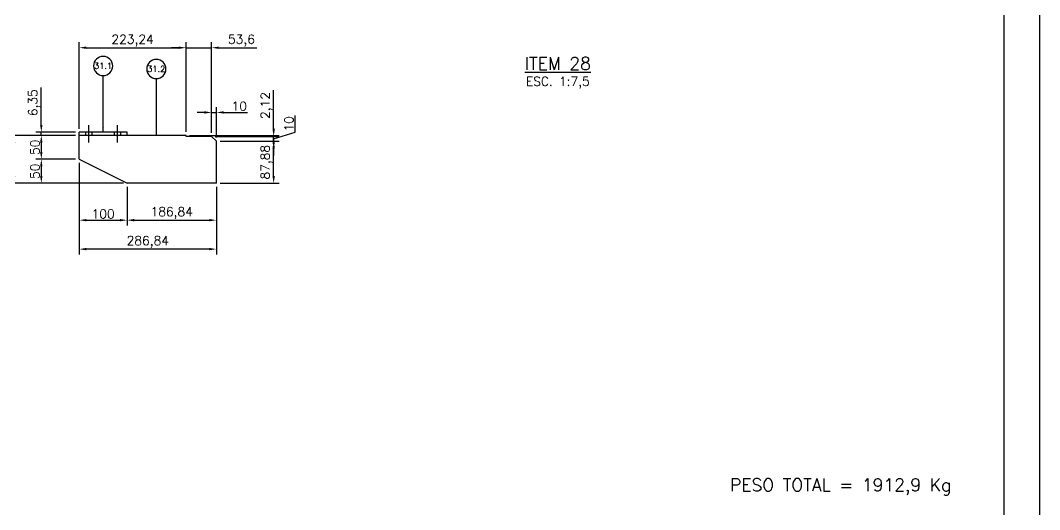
# Model space of a CAD drawing. Header units: metres. Extents: x 0 to 6307, y 0 to 4455.
# Drawn here: x 4177 to 6307, y 2231 to 3253 of the extents above; entities that cross this region are included whole.
import ezdxf
from ezdxf.enums import TextEntityAlignment as Align

# ---------------------------------------------------------------- set-up
doc = ezdxf.new("R2010")
doc.units = ezdxf.units.M
doc.header["$LTSCALE"] = 7.5
doc.linetypes.add('CENTER2', pattern=[28.575, 19.05, -3.175, 3.175, -3.175])
doc.linetypes.add('HIDDEN2', pattern=[4.7625, 3.175, -1.5875])
for name, color, linetype in [('FRL6', 6, 'Continuous'), ('FRL7', 7, 'Continuous'), ('FRR120', 5, 'Continuous'), ('FRR140', 5, 'Continuous'), ('FRR175', 1, 'Continuous'), ('FRR80', 3, 'Continuous'), ('GSB', 7, 'Continuous'), ('SC1', 7, 'CENTER2'), ('SDM', 7, 'Continuous'), ('SL4', 4, 'Continuous'), ('ST1', 7, 'HIDDEN2')]:
    doc.layers.add(name, color=color, linetype=linetype)
doc.styles.add('R100', font='simplex.shx', dxfattribs={"height": 2.5})
doc.styles.add('R120', font='simplex.shx', dxfattribs={"height": 3})
doc.styles.add('R140', font='simplex.shx', dxfattribs={"height": 3.5})
doc.styles.add('R80', font='simplex.shx', dxfattribs={"height": 2})
doc.styles.add('ROMANS', font='ROMANS.SHX')
doc.dimstyles.new('5___1-5', dxfattribs={"dimscale": 5, "dimtxt": 2.5, "dimasz": 2, "dimexe": 1.5, "dimexo": 1, "dimgap": 0.5, "dimtad": 1, "dimzin": 12, "dimtxsty": 'ROMANS', "dimcen": 0, "dimclrd": 256, "dimclre": 256, "dimclrt": 3, "dimaunit": 1, "dimazin": 3, "dimtfac": 1, "dimtmove": 0, "dimatfit": 0, "dimfxl": 1, "dimlwd": -1, "dimlwe": -1, "dimarcsym": 0})
doc.dimstyles.new('7.5___1-7.5', dxfattribs={"dimscale": 7.5, "dimtxt": 2.5, "dimasz": 2, "dimexe": 1.5, "dimexo": 1, "dimgap": 0.5, "dimtad": 1, "dimzin": 12, "dimtxsty": 'ROMANS', "dimcen": 0, "dimclrd": 256, "dimclre": 256, "dimclrt": 3, "dimaunit": 1, "dimazin": 3, "dimtfac": 1, "dimtmove": 0, "dimatfit": 0, "dimfxl": 1, "dimlwd": -1, "dimlwe": -1, "dimarcsym": 0})

# ---------------------------------------------------------------- blocks, each defined once
blk = doc.blocks.new('A1')
at = {"layer": 'FRL6', "linetype": 'Continuous'}
blk.add_line((831, 584), (831, 10), dxfattribs=at)
at = {"layer": 'FRL7', "linetype": 'Continuous'}
blk.add_line((841, 594), (841, 0), dxfattribs=at)
at = {"layer": 'FRR120', "style": 'R120'}
for tag, p in [('FASE_DO_PROJETO', (659, 46.29)), ('ÁREA_E/OU_SUBÁREA', (659, 40.79)), ('TÍTULO_DO_DESENHO', (659, 35.29)), ('SUBTÍTULO_1_DO_DESENHO', (659, 29.79)), ('SUBTÍTULO_2_DO_DESENHO', (659, 24.29))]:
    blk.add_attdef(tag, p, '', height=3, dxfattribs=at)
at = {"layer": 'FRR140', "style": 'R140', "width": 0.91}
for tag, p in [('NÚMERO_DA_CONTRATADA', (687.72, 12.6)), ('NUMERO_VALE', (752.89, 12.6))]:
    blk.add_attdef(tag, p, '', height=3.5, dxfattribs=at)
for tag, p in [('ESCALA', (671, 14.35)), ('REVISÃO', (823.5, 14.68))]:
    blk.add_attdef(tag, text='', height=3.5, dxfattribs=at).set_placement(p, align=Align.MIDDLE)
at = {"layer": 'FRR175', "style": 'R120'}
for tag, p in [('CLASSIFICAÇÃO', (811.83, 67.73)), ('PROJETO', (716.31, 53.59)), ('N_PROJ_SE', (793.5, 53.59)), ('N_CONTRATO', (796.97, 47.3))]:
    blk.add_attdef(tag, text='', height=3, dxfattribs=at).set_placement(p, align=Align.MIDDLE_CENTER)
at = {"layer": 'FRR80', "style": 'R80'}
for tag, p in [('8A_REV', (476, 77.07)), ('EMIS.', (486, 77.07)), ('PROJ.', (585, 77.07)), ('DES.', (597, 77.07)), ('VER.', (609, 77.07)), ('APR.', (621, 77.07)), ('AUT.', (633.01, 77.07)), ('7A_REV', (476, 71.37)), ('EMIS.', (486, 71.37)), ('PROJ.', (585, 71.37)), ('DES.', (597, 71.37)), ('VER.', (609, 71.37)), ('APR.', (621, 71.37)), ('AUT.', (633.01, 71.37)), ('6A_REV', (476, 65.67)), ('EMIS.', (486, 65.67)), ('PROJ.', (585, 65.67)), ('DES.', (597, 65.67)), ('VER.', (609, 65.67)), ('APR.', (621, 65.67)), ('AUT.', (633.01, 65.67)), ('5A_REV', (476, 59.97)), ('EMIS.', (486, 59.97)), ('PROJ.', (585, 59.97)), ('DES.', (597, 59.97)), ('VER.', (609, 59.97)), ('APR.', (621, 59.97)), ('AUT.', (633.01, 59.97)), ('4A_REV', (476, 54.27)), ('EMIS.', (486, 54.27)), ('PROJ.', (585, 54.27)), ('DES.', (597, 54.27)), ('VER.', (609, 54.27)), ('APR.', (621, 54.27)), ('AUT.', (633.01, 54.27)), ('3A_REV', (476, 48.57)), ('EMIS.', (486, 48.57)), ('PROJ.', (585, 48.57)), ('DES.', (597, 48.57)), ('VER.', (609, 48.57)), ('APR.', (621, 48.57)), ('AUT.', (633.01, 48.57)), ('2A_REV', (476, 42.87)), ('EMIS.', (486, 42.87)), ('PROJ.', (585, 42.87)), ('DES.', (597, 42.87)), ('VER.', (609, 42.87)), ('APR.', (621, 42.87)), ('AUT.', (633.01, 42.87)), ('1a_REV', (476, 37.17)), ('EMIS.', (486, 37.17)), ('PROJ.', (585, 37.17)), ('DES.', (597, 37.17)), ('VER.', (609, 37.17)), ('APR.', (621, 37.17)), ('AUT.', (633.01, 37.17))]:
    blk.add_attdef(tag, text='', height=2, dxfattribs=at).set_placement(p, align=Align.MIDDLE)
for p in [(492.61, 76.08), (492.61, 70.38), (492.61, 64.68), (492.61, 58.98), (492.61, 53.28), (492.61, 47.58), (492.61, 41.88), (492.61, 36.18)]:
    blk.add_attdef('DESCRIÇÃO_DA_REVISÃO', p, '', height=2, dxfattribs=at)
at = {"layer": 'FRR80', "style": 'R80', "width": 0.85}
for p in [(648, 77.07), (648, 71.37), (648, 65.67), (648, 59.97), (648, 54.27), (648, 48.57), (648, 42.87), (648, 37.17)]:
    blk.add_attdef('DATA', text='', height=2, dxfattribs=at).set_placement(p, align=Align.MIDDLE)
blk = doc.blocks.new('*D204')
at = {"layer": 'Defpoints', "color": 0, "transparency": 16777216}
for p in [(4221.2, 3019), (4300.4, 3019), (4300.4, 3012.6)]:
    blk.add_point(p, dxfattribs=at)
at = {"layer": 'SDM', "transparency": 16777216}
for p, q in [((4221.2, 3034), (4221.2, 3112.7)), ((4292.9, 3019), (4210, 3019)), ((4292.9, 3012.6), (4210, 3012.6)), ((4221.2, 3012.6), (4221.2, 3019)), ((4221.2, 2997.6), (4221.2, 2982.6))]:
    blk.add_line(p, q, dxfattribs=at)
for points in [[(4218.7, 3034), (4223.7, 3034), (4221.2, 3019)], [(4218.7, 2997.6), (4223.7, 2997.6), (4221.2, 3012.6)]]:
    blk.add_solid(points, dxfattribs=at)
at = {"layer": 'SDM', "color": 3, "transparency": 16777216, "insert": (4206.3, 3080.8), "char_height": 18.75, "attachment_point": 5, "rotation": 90, "style": 'ROMANS'}
blk.add_mtext('6,35', dxfattribs=at)
blk = doc.blocks.new('*D205')
at = {"layer": 'Defpoints', "color": 0, "transparency": 16777216}
for p in [(4300.4, 3012.6), (4221.2, 2962.6), (4300.4, 2962.6)]:
    blk.add_point(p, dxfattribs=at)
at = {"layer": 'SDM', "transparency": 16777216}
for p, q in [((4292.9, 3012.6), (4210, 3012.6)), ((4221.2, 2997.6), (4221.2, 2977.6)), ((4292.9, 2962.6), (4210, 2962.6))]:
    blk.add_line(p, q, dxfattribs=at)
for points in [[(4218.7, 2997.6), (4223.7, 2997.6), (4221.2, 3012.6)], [(4218.7, 2977.6), (4223.7, 2977.6), (4221.2, 2962.6)]]:
    blk.add_solid(points, dxfattribs=at)
at = {"layer": 'SDM', "color": 3, "transparency": 16777216, "insert": (4208.1, 2987.6), "char_height": 18.75, "attachment_point": 5, "rotation": 90, "style": 'ROMANS'}
blk.add_mtext('50', dxfattribs=at)
blk = doc.blocks.new('*D206')
at = {"layer": 'Defpoints', "color": 0, "transparency": 16777216}
for p in [(4300.4, 2962.6), (4221.2, 2912.6), (4400.4, 2912.6)]:
    blk.add_point(p, dxfattribs=at)
at = {"layer": 'SDM', "transparency": 16777216}
for p, q in [((4292.9, 2962.6), (4210, 2962.6)), ((4221.2, 2947.6), (4221.2, 2927.6)), ((4392.9, 2912.6), (4210, 2912.6))]:
    blk.add_line(p, q, dxfattribs=at)
for points in [[(4218.7, 2947.6), (4223.7, 2947.6), (4221.2, 2962.6)], [(4218.7, 2927.6), (4223.7, 2927.6), (4221.2, 2912.6)]]:
    blk.add_solid(points, dxfattribs=at)
at = {"layer": 'SDM', "color": 3, "transparency": 16777216, "insert": (4208.1, 2937.6), "char_height": 18.75, "attachment_point": 5, "rotation": 90, "style": 'ROMANS'}
blk.add_mtext('50', dxfattribs=at)
blk = doc.blocks.new('*D207')
at = {"layer": 'Defpoints', "color": 0, "transparency": 16777216}
for p in [(4300.4, 2962.6), (4400.4, 2912.6), (4400.4, 2835.4)]:
    blk.add_point(p, dxfattribs=at)
at = {"layer": 'SDM', "transparency": 16777216}
for p, q in [((4300.4, 2955.1), (4300.4, 2824.1)), ((4400.4, 2905.1), (4400.4, 2824.1)), ((4315.4, 2835.4), (4385.4, 2835.4))]:
    blk.add_line(p, q, dxfattribs=at)
for points in [[(4315.4, 2837.9), (4315.4, 2832.9), (4300.4, 2835.4)], [(4385.4, 2837.9), (4385.4, 2832.9), (4400.4, 2835.4)]]:
    blk.add_solid(points, dxfattribs=at)
at = {"layer": 'SDM', "color": 3, "transparency": 16777216, "insert": (4350.4, 2848.5), "char_height": 18.75, "attachment_point": 5, "style": 'ROMANS'}
blk.add_mtext('100', dxfattribs=at)
blk = doc.blocks.new('*D208')
at = {"layer": 'Defpoints', "color": 0, "transparency": 16777216}
for p in [(4400.4, 2912.6), (4587.2, 2912.6), (4587.2, 2835.4)]:
    blk.add_point(p, dxfattribs=at)
at = {"layer": 'SDM', "transparency": 16777216}
for p, q in [((4400.4, 2905.1), (4400.4, 2824.1)), ((4587.2, 2905.1), (4587.2, 2824.1)), ((4415.4, 2835.4), (4572.2, 2835.4))]:
    blk.add_line(p, q, dxfattribs=at)
for points in [[(4415.4, 2837.9), (4415.4, 2832.9), (4400.4, 2835.4)], [(4572.2, 2837.9), (4572.2, 2832.9), (4587.2, 2835.4)]]:
    blk.add_solid(points, dxfattribs=at)
at = {"layer": 'SDM', "color": 3, "transparency": 16777216, "insert": (4493.8, 2850.3), "char_height": 18.75, "attachment_point": 5, "style": 'ROMANS'}
blk.add_mtext('186,84', dxfattribs=at)
blk = doc.blocks.new('*D209')
at = {"layer": 'Defpoints', "color": 0, "transparency": 16777216}
for p in [(4300.4, 2962.6), (4587.2, 2912.6), (4300.4, 2774.9)]:
    blk.add_point(p, dxfattribs=at)
at = {"layer": 'SDM', "transparency": 16777216}
for p, q in [((4300.4, 2955.1), (4300.4, 2763.6)), ((4587.2, 2905.1), (4587.2, 2763.6)), ((4572.2, 2774.9), (4315.4, 2774.9))]:
    blk.add_line(p, q, dxfattribs=at)
for points in [[(4315.4, 2777.4), (4315.4, 2772.4), (4300.4, 2774.9)], [(4572.2, 2777.4), (4572.2, 2772.4), (4587.2, 2774.9)]]:
    blk.add_solid(points, dxfattribs=at)
at = {"layer": 'SDM', "color": 3, "transparency": 16777216, "insert": (4443.8, 2789.8), "char_height": 18.75, "attachment_point": 5, "style": 'ROMANS'}
blk.add_mtext('286,84', dxfattribs=at)
blk = doc.blocks.new('*D210')
at = {"layer": 'Defpoints', "color": 0, "transparency": 16777216}
for p in [(4300.4, 3012.6), (4164.3, 2912.6), (4400.4, 2912.6)]:
    blk.add_point(p, dxfattribs=at)
at = {"layer": 'SDM', "transparency": 16777216}
for p, q in [((4292.9, 3012.6), (4153.1, 3012.6)), ((4164.3, 2997.6), (4164.3, 2927.6)), ((4392.9, 2912.6), (4153.1, 2912.6))]:
    blk.add_line(p, q, dxfattribs=at)
for points in [[(4161.8, 2997.6), (4166.8, 2997.6), (4164.3, 3012.6)], [(4161.8, 2927.6), (4166.8, 2927.6), (4164.3, 2912.6)]]:
    blk.add_solid(points, dxfattribs=at)
at = {"layer": 'SDM', "color": 3, "transparency": 16777216, "insert": (4151.2, 2962.6), "char_height": 18.75, "attachment_point": 5, "rotation": 90, "style": 'ROMANS'}
blk.add_mtext('100', dxfattribs=at)
blk = doc.blocks.new('ITEM')
at = {"layer": 'GSB'}
blk.add_circle((0, 0), 4, dxfattribs=at)
blk = doc.blocks.new('*D211')
at = {"layer": 'Defpoints', "color": 0, "transparency": 16777216}
for p in [(4523.6, 3195.7), (4300.4, 3019), (4523.6, 3012.6)]:
    blk.add_point(p, dxfattribs=at)
at = {"layer": 'SDM', "transparency": 16777216}
for p, q in [((4300.4, 3026.5), (4300.4, 3207)), ((4315.4, 3195.7), (4508.6, 3195.7)), ((4523.6, 3020.1), (4523.6, 3207))]:
    blk.add_line(p, q, dxfattribs=at)
for points in [[(4315.4, 3198.2), (4315.4, 3193.2), (4300.4, 3195.7)], [(4508.6, 3198.2), (4508.6, 3193.2), (4523.6, 3195.7)]]:
    blk.add_solid(points, dxfattribs=at)
at = {"layer": 'SDM', "color": 3, "transparency": 16777216, "insert": (4412, 3210.6), "char_height": 18.75, "attachment_point": 5, "style": 'ROMANS'}
blk.add_mtext('223,24', dxfattribs=at)
blk = doc.blocks.new('*D212')
at = {"layer": 'Defpoints', "color": 0, "transparency": 16777216}
for p in [(4577.2, 3195.7), (4523.6, 3012.6), (4577.2, 3010.5)]:
    blk.add_point(p, dxfattribs=at)
at = {"layer": 'SDM', "transparency": 16777216}
for p, q in [((4508.6, 3195.7), (4493.6, 3195.7)), ((4523.6, 3020.1), (4523.6, 3207)), ((4523.6, 3195.7), (4577.2, 3195.7)), ((4577.2, 3018), (4577.2, 3207)), ((4592.2, 3195.7), (4671.9, 3195.7))]:
    blk.add_line(p, q, dxfattribs=at)
for points in [[(4508.6, 3198.2), (4508.6, 3193.2), (4523.6, 3195.7)], [(4592.2, 3198.2), (4592.2, 3193.2), (4577.2, 3195.7)]]:
    blk.add_solid(points, dxfattribs=at)
at = {"layer": 'SDM', "color": 3, "transparency": 16777216, "insert": (4639.5, 3210.6), "char_height": 18.75, "attachment_point": 5, "style": 'ROMANS'}
blk.add_mtext('53,6', dxfattribs=at)
blk = doc.blocks.new('*D213')
at = {"layer": 'Defpoints', "color": 0, "transparency": 16777216}
for p in [(4587.2, 3060.5), (4577.2, 3010.5), (4587.2, 3000.5)]:
    blk.add_point(p, dxfattribs=at)
at = {"layer": 'SDM', "transparency": 16777216}
for p, q in [((4577.2, 3018), (4577.2, 3071.7)), ((4587.2, 3008), (4587.2, 3071.7)), ((4562.2, 3060.5), (4547.2, 3060.5)), ((4577.2, 3060.5), (4587.2, 3060.5)), ((4602.2, 3060.5), (4652.4, 3060.5))]:
    blk.add_line(p, q, dxfattribs=at)
for points in [[(4562.2, 3063), (4562.2, 3058), (4577.2, 3060.5)], [(4602.2, 3063), (4602.2, 3058), (4587.2, 3060.5)]]:
    blk.add_solid(points, dxfattribs=at)
at = {"layer": 'SDM', "color": 3, "transparency": 16777216, "insert": (4634.8, 3073.6), "char_height": 18.75, "attachment_point": 5, "style": 'ROMANS'}
blk.add_mtext('10', dxfattribs=at)
blk = doc.blocks.new('*D214')
at = {"layer": 'Defpoints', "color": 0, "transparency": 16777216}
for p in [(4523.6, 3012.6), (4577.2, 3010.5), (4706.8, 3012.6)]:
    blk.add_point(p, dxfattribs=at)
at = {"layer": 'SDM', "transparency": 16777216}
for p, q in [((4706.8, 3027.6), (4706.8, 3107.2)), ((4531.1, 3012.6), (4718, 3012.6)), ((4584.7, 3010.5), (4718, 3010.5)), ((4706.8, 3010.5), (4706.8, 3012.6)), ((4706.8, 2995.5), (4706.8, 2980.5))]:
    blk.add_line(p, q, dxfattribs=at)
for points in [[(4704.3, 3027.6), (4709.3, 3027.6), (4706.8, 3012.6)], [(4704.3, 2995.5), (4709.3, 2995.5), (4706.8, 3010.5)]]:
    blk.add_solid(points, dxfattribs=at)
at = {"layer": 'SDM', "color": 3, "transparency": 16777216, "insert": (4691.9, 3074.9), "char_height": 18.75, "attachment_point": 5, "rotation": 90, "style": 'ROMANS'}
blk.add_mtext('2,12', dxfattribs=at)
blk = doc.blocks.new('*D215')
at = {"layer": 'Defpoints', "color": 0, "transparency": 16777216}
for p in [(4587.2, 3000.5), (4706.8, 3000.5), (4587.2, 2912.6)]:
    blk.add_point(p, dxfattribs=at)
at = {"layer": 'SDM', "transparency": 16777216}
for p, q in [((4594.7, 3000.5), (4718, 3000.5)), ((4706.8, 2927.6), (4706.8, 2985.5)), ((4594.7, 2912.6), (4718, 2912.6))]:
    blk.add_line(p, q, dxfattribs=at)
for points in [[(4704.3, 2985.5), (4709.3, 2985.5), (4706.8, 3000.5)], [(4704.3, 2927.6), (4709.3, 2927.6), (4706.8, 2912.6)]]:
    blk.add_solid(points, dxfattribs=at)
at = {"layer": 'SDM', "color": 3, "transparency": 16777216, "insert": (4691.9, 2956.5), "char_height": 18.75, "attachment_point": 5, "rotation": 90, "style": 'ROMANS'}
blk.add_mtext('87,88', dxfattribs=at)
blk = doc.blocks.new('*D216')
at = {"layer": 'Defpoints', "color": 0, "transparency": 16777216}
for p in [(4577.2, 3010.5), (4706.8, 3010.5), (4587.2, 3000.5)]:
    blk.add_point(p, dxfattribs=at)
at = {"layer": 'SDM', "transparency": 16777216}
for p, q in [((4751.8, 3019), (4751.8, 3054.2)), ((4706.8, 3025.5), (4706.8, 3040.5)), ((4584.7, 3010.5), (4718, 3010.5)), ((4706.8, 3005.5), (4751.8, 3019)), ((4706.8, 3000.5), (4706.8, 3010.5)), ((4706.8, 3000.5), (4706.8, 3010.5)), ((4594.7, 3000.5), (4718, 3000.5)), ((4706.8, 2985.5), (4706.8, 2970.5))]:
    blk.add_line(p, q, dxfattribs=at)
for points in [[(4704.3, 3025.5), (4709.3, 3025.5), (4706.8, 3010.5)], [(4704.3, 2985.5), (4709.3, 2985.5), (4706.8, 3000.5)]]:
    blk.add_solid(points, dxfattribs=at)
at = {"layer": 'SDM', "color": 3, "transparency": 16777216, "insert": (4738.7, 3036.6), "char_height": 18.75, "attachment_point": 5, "rotation": 90, "style": 'ROMANS'}
blk.add_mtext('10', dxfattribs=at)
blk = doc.blocks.new('CORTE')
at = {"layer": 'GSB', "color": 4, "style": 'R140'}
blk.add_attdef('%%UCORTE', text='', height=3.5, dxfattribs=at).set_placement((-0.25, 2.38), align=Align.MIDDLE_CENTER)
at = {"layer": 'GSB', "color": 3, "style": 'R100'}
blk.add_attdef('ESC.', text='', height=2.5, dxfattribs=at).set_placement((-0.25, -2.62), align=Align.MIDDLE_CENTER)

msp = doc.modelspace()

# ---------------------------------------------------------------- linework, layer by layer
at = {"layer": 'SC1'}
for p, q in [((4320.385, 2997.603), (4320.385, 3033.953)), ((4380.385, 2997.603), (4380.385, 3033.953))]:
    msp.add_line(p, q, dxfattribs=at)
at = {"layer": 'SL4'}
for p, q in [((4400.385, 3018.953), (4300.385, 3018.953)), ((4300.385, 3012.603), (4300.385, 3018.953)), ((4300.385, 2962.603), (4300.385, 3012.603)), ((4400.385, 3012.603), (4300.385, 3012.603)), ((4400.385, 3012.603), (4400.385, 3018.953)), ((4523.625, 3012.603), (4400.385, 3012.603)), ((4523.625, 3010.483), (4523.625, 3012.603)), ((4577.225, 3010.483), (4523.625, 3010.483)), ((4587.225, 3000.483), (4577.225, 3010.483)), ((4587.225, 2912.603), (4587.225, 3000.483)), ((4300.385, 2962.603), (4400.385, 2912.603)), ((4587.225, 2912.603), (4400.385, 2912.603))]:
    msp.add_line(p, q, dxfattribs=at)
at = {"layer": 'ST1'}
for p, q in [((4313.385, 3018.953), (4313.385, 3012.603)), ((4327.385, 3012.603), (4327.385, 3018.953)), ((4373.385, 3018.953), (4373.385, 3012.603)), ((4387.385, 3012.603), (4387.385, 3018.953))]:
    msp.add_line(p, q, dxfattribs=at)

# ---------------------------------------------------------------- block references
at = {"xscale": 7.499999999999915, "yscale": 7.499999999999915, "zscale": 7.499999999999915}
msp.add_blockref('A1', (0, 0), dxfattribs=at)
at = {"layer": 'GSB'}
ref = msp.add_blockref('ITEM', (4350.385, 3157.581), dxfattribs=dict(at, xscale=-4.999999999999943, yscale=4.999999999999943, zscale=4.999999999999943, rotation=180))
ref.add_attrib('1', '31.1', dxfattribs={"color": 3, "height": 12.5, "style": 'R100'}).set_placement((4350.215, 3157.688), align=Align.MIDDLE_CENTER)
at = {"layer": 'GSB', "xscale": 7.499999999999915, "yscale": 7.499999999999915, "zscale": 7.499999999999915}
msp.add_blockref('CORTE', (5302.482, 3145.108), dxfattribs=at).add_auto_attribs({'%%UCORTE': '%%uITEM 28', 'ESC.': 'ESC. 1:7,5'})
at = {"layer": 'GSB'}
ref = msp.add_blockref('ITEM', (4461.626, 3151.231), dxfattribs=dict(at, xscale=-4.999999999999943, yscale=4.999999999999943, zscale=4.999999999999943, rotation=180))
ref.add_attrib('1', '31.2', dxfattribs={"color": 3, "height": 12.5, "style": 'R100'}).set_placement((4461.456, 3151.338), align=Align.MIDDLE_CENTER)

# ---------------------------------------------------------------- texts
at = {"layer": 'GSB', "color": 4, "style": 'R140'}
msp.add_text('PESO TOTAL = 1912,9 Kg', height=26.25, dxfattribs=at).set_placement((5891.669, 2282.24), align=Align.MIDDLE_CENTER)

# ---------------------------------------------------------------- dimensions: what is measured, and where the dimension line sits
at = {"layer": 'SDM'}
for base, p1, p2, picture, middle in [((4523.625, 3195.703), (4300.385, 3018.953), (4523.625, 3012.603), '*D211', (4412.005, 3210.614)), ((4577.225, 3195.703), (4523.625, 3012.603), (4577.225, 3010.483), '*D212', (4639.547, 3210.614)), ((4587.225, 3060.473), (4577.225, 3010.483), (4587.225, 3000.483), '*D213', (4634.814, 3073.598))]:
    dim = msp.add_linear_dim(base=base, p1=p1, p2=p2, dimstyle='7.5___1-7.5', dxfattribs=at)
    dim.commit()
    dim.dimension.update_dxf_attribs({"geometry": picture, "text_midpoint": middle})
for base, p1, p2, angle, picture, middle in [((4221.203, 3018.953), (4300.385, 3012.603), (4300.385, 3018.953), 90, '*D204', (4206.292, 3080.828)), ((4706.775, 3012.603), (4577.225, 3010.483), (4523.625, 3012.603), 90, '*D214', (4691.865, 3074.924)), ((4164.337, 2912.603), (4300.385, 3012.603), (4400.385, 2912.603), 90, '*D210', (4151.212, 2962.603)), ((4221.203, 2962.603), (4300.385, 3012.603), (4300.385, 2962.603), 90, '*D205', (4208.078, 2987.603)), ((4706.775, 3000.483), (4587.225, 2912.603), (4587.225, 3000.483), 90, '*D215', (4691.865, 2956.543)), ((4221.203, 2912.603), (4300.385, 2962.603), (4400.385, 2912.603), 90, '*D206', (4208.078, 2937.603)), ((4400.385, 2835.361), (4300.385, 2962.603), (4400.385, 2912.603), 180, '*D207', (4350.385, 2848.486)), ((4300.385, 2774.881), (4587.225, 2912.603), (4300.385, 2962.603), 180, '*D209', (4443.805, 2789.791)), ((4587.225, 2835.361), (4400.385, 2912.603), (4587.225, 2912.603), 180, '*D208', (4493.805, 2850.272))]:
    dim = msp.add_linear_dim(base=base, p1=p1, p2=p2, angle=angle, dimstyle='7.5___1-7.5', dxfattribs=at)
    dim.commit()
    dim.dimension.update_dxf_attribs({"geometry": picture, "text_midpoint": middle})
dim = msp.add_linear_dim(base=(4706.775, 3010.483), p1=(4587.225, 3000.483), p2=(4577.225, 3010.483), angle=90, dimstyle='7.5___1-7.5', override={"dimtmove": 1}, dxfattribs=at)
dim.commit()
dim.dimension.update_dxf_attribs({"geometry": '*D216', "text_midpoint": (4738.65, 3022.733)})

# ---------------------------------------------------------------- leaders
for points in [[(4350.385, 3018.953), (4350.385, 3137.581)], [(4461.626, 3012.603), (4461.626, 3131.231)]]:
    msp.add_leader(points, dimstyle='5___1-5', override={"dimgap": 0.5, "dimtad": 0}, dxfattribs=at)

doc.saveas('drawing.dxf')
